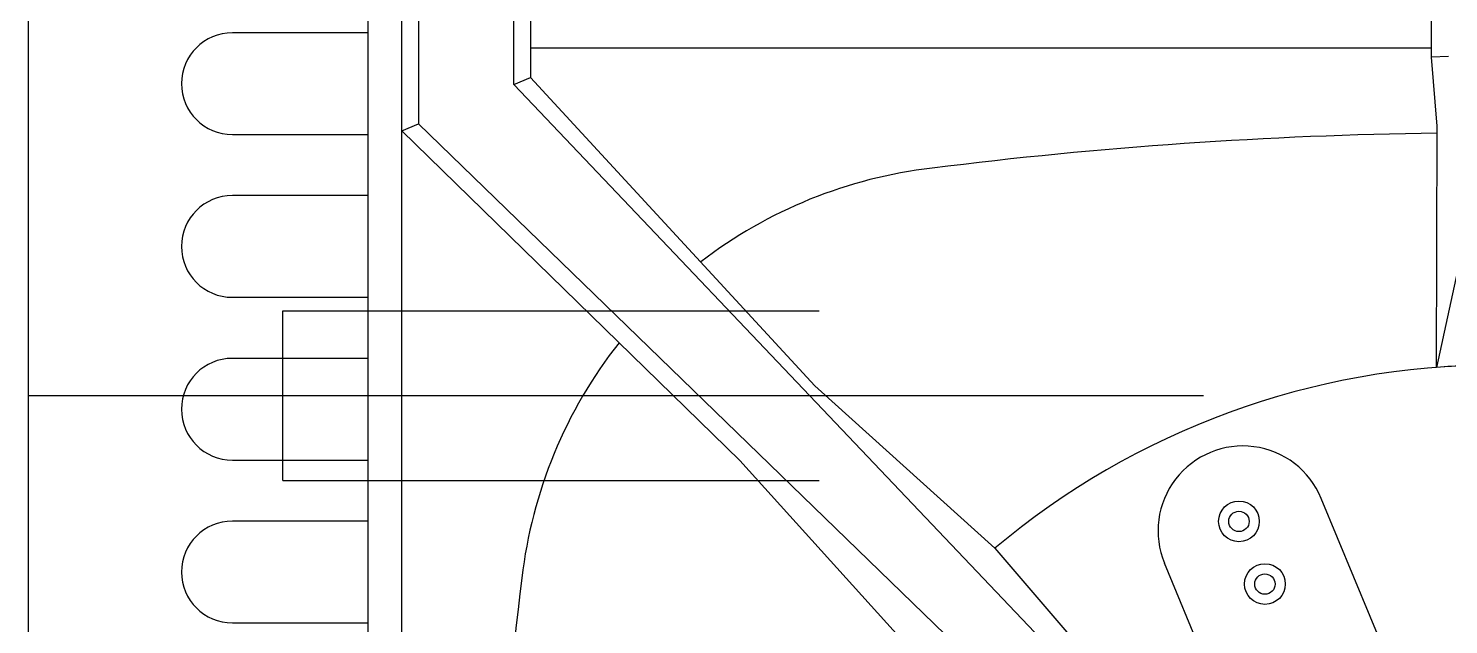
# Model space of a CAD drawing. Header units: metres. Extents: x 95 to 486, y 2972 to 3465.
# Drawn here: x 171.3786 to 171.5878, y 3424.1507 to 3424.2386 of the extents above; entities that cross this region are included whole.
import ezdxf

# ---------------------------------------------------------------- set-up
doc = ezdxf.new("R2010")
doc.units = ezdxf.units.M
for name, pattern in [('ACAD_ISO03W100', [30, 12, -18]), ('DASHDOT', [112.5, 56.25, -28.125, 0, -28.125]), ('HIDDEN', [0.375, 0.25, -0.125])]:
    doc.linetypes.add(name, pattern=pattern)
for name, color, linetype in [('0_MUROS', 7, 'Continuous'), ('E_INOXIGAS', 1, 'Continuous'), ('GAS', 8, 'Continuous'), ('INOXI', 1, 'Continuous'), ('XX', 2, 'Continuous')]:
    doc.layers.add(name, color=color, linetype=linetype)

# ---------------------------------------------------------------- blocks, each defined once
blk = doc.blocks.new('A$C607D168B')
at = {"color": 8}
for p, q in [((0.03424940281792832, -0.133533412003711), (0.08529491353349528, -0.1123896691670625)), ((0.04381648862705578, -0.1566304003164936), (0.09486199934262274, -0.135486657479845))]:
    blk.add_line(p, q, dxfattribs=at)
for centre, radius in [((0.09146427573682203, -0.1233641381748969), 0.003), ((0.09146427573682203, -0.1233641381748969), 0.003), ((0.09146427573682203, -0.1233641381748969), 0.003), ((0.09146427573682203, -0.1233641381748969), 0.003), ((0.09146427573682203, -0.1233641381748969), 0.003), ((0.09146427573682203, -0.1233641381748969), 0.003), ((0.09146427573682203, -0.1233641381748969), 0.003), ((0.09146427573682203, -0.1233641381748969), 0.003), ((0.09146427573682203, -0.1233641381748969), 0.003), ((0.09146427573682203, -0.1233641381748969), 0.003), ((0.09146427573682203, -0.1233641381748969), 0.003), ((0.09146427573682203, -0.1233641381748969), 0.003), ((0.09146427573682203, -0.1233641381748969), 0.003), ((0.09146427573682203, -0.1233641381748969), 0.003), ((0.09146427573682203, -0.1233641381748969), 0.003), ((0.09146427573682203, -0.1233641381748969), 0.003), ((0.09146427573682203, -0.1233641381748969), 0.0015), ((0.09146427573682203, -0.1233641381748969), 0.0015), ((0.09146427573682203, -0.1233641381748969), 0.0015), ((0.09146427573682203, -0.1233641381748969), 0.0015), ((0.09146427573682203, -0.1233641381748969), 0.0015), ((0.09146427573682203, -0.1233641381748969), 0.0015), ((0.09146427573682203, -0.1233641381748969), 0.0015), ((0.09146427573682203, -0.1233641381748969), 0.0015), ((0.09146427573682203, -0.1233641381748969), 0.0015), ((0.09146427573682203, -0.1233641381748969), 0.0015), ((0.09146427573682203, -0.1233641381748969), 0.0015), ((0.09146427573682203, -0.1233641381748969), 0.0015), ((0.09146427573682203, -0.1233641381748969), 0.0015), ((0.09146427573682203, -0.1233641381748969), 0.0015), ((0.09146427573682203, -0.1233641381748969), 0.0015), ((0.09146427573682203, -0.1233641381748969), 0.0015), ((0.08222548041170974, -0.127190972498548), 0.003), ((0.08222548041170974, -0.127190972498548), 0.003), ((0.08222548041170885, -0.1271909724985489), 0.003), ((0.08222548041170885, -0.1271909724985489), 0.003), ((0.08222548041170885, -0.1271909724985489), 0.003), ((0.08222548041170885, -0.1271909724985489), 0.003), ((0.08222548041170885, -0.1271909724985489), 0.003), ((0.08222548041170974, -0.127190972498548), 0.003), ((0.08222548041170974, -0.127190972498548), 0.003), ((0.08222548041170885, -0.1271909724985489), 0.003), ((0.08222548041170974, -0.127190972498548), 0.003), ((0.08222548041170974, -0.127190972498548), 0.003), ((0.08222548041170885, -0.1271909724985489), 0.003), ((0.08222548041170974, -0.127190972498548), 0.003), ((0.08222548041170974, -0.127190972498548), 0.003), ((0.08222548041170974, -0.127190972498548), 0.003), ((0.08222548041170974, -0.127190972498548), 0.0015), ((0.08222548041170974, -0.127190972498548), 0.0015), ((0.08222548041170885, -0.1271909724985489), 0.0015), ((0.08222548041170885, -0.1271909724985489), 0.0015), ((0.08222548041170885, -0.1271909724985489), 0.0015), ((0.08222548041170885, -0.1271909724985489), 0.0015), ((0.08222548041170885, -0.1271909724985489), 0.0015), ((0.08222548041170974, -0.127190972498548), 0.0015), ((0.08222548041170974, -0.127190972498548), 0.0015), ((0.08222548041170885, -0.1271909724985489), 0.0015), ((0.08222548041170974, -0.127190972498548), 0.0015), ((0.08222548041170974, -0.127190972498548), 0.0015), ((0.08222548041170885, -0.1271909724985489), 0.0015), ((0.08222548041170974, -0.127190972498548), 0.0015), ((0.08222548041170974, -0.127190972498548), 0.0015), ((0.08222548041170974, -0.127190972498548), 0.0015)]:
    blk.add_circle(centre, radius, dxfattribs=at)
blk.add_arc((0.090078456438059, -0.1239381633234533), 0.01250000000000006, 292.4999999999999, 112.5, dxfattribs=at)
at = {"layer": 'INOXI', "color": 8}
for p, q in [((0, 0), (0.1612499999999955, 0)), ((0.1490280567700211, 0), (0.1501005050633921, -0.002499999999940883)), ((0.1558994949366479, -0.01649999999995089), (0.1568972826512436, -0.01900000000000546)), ((0.1324999999999363, -0.1564300000000003), (0.1141643246812691, -0.1524888944725262))]:
    blk.add_line(p, q, dxfattribs=at)
at = {"layer": 'INOXI', "color": 8, "linetype": 'ACAD_ISO03W100'}
blk.add_line((0.1599999999999682, -0.1542499999999336), (0.159901064279552, -0.1517499999999927), dxfattribs=at)
at = {"layer": 'INOXI', "color": 8}
for points in [[(0.03412607917755395, -0.1331361680785221), (0.02811342788209004, -0.1271235167830582), (0.07390626775554665, -0.07379650615075661), (0.1004380503874245, -0.04983995541533659), (0.1490280567699074, 0), (0.1987499999999045, 0), (0.1987499999999045, -0.01900000000000546), (0.1568972826511299, -0.01900000000000546), (0.1114717286905034, -0.06088041445366343), (0.08749538290464898, -0.08739332819345691), (0.03412607917755395, -0.1331361680785221)], [(0.1612499999998818, -0.1517499999999927), (0.1612499999998818, -0.01900000000000546)], [(0.1141643246812691, -0.1524888944725262), (0.1497477708525139, -0.1525548792607196), (0.159901064279552, -0.1517499999999927), (0.1987499999999045, -0.1517499999999927), (0.1987499999999045, -0.1612499999999955)]]:
    blk.add_lwpolyline(points, dxfattribs=at)
at = {"layer": 'INOXI', "color": 9}
blk.add_lwpolyline([(0.1962499999999636, -0.00250000000005457), (0.1501005050632784, -0.00250000000005457), (0.02924854033176416, -0.1270517121998864), (0.03418906781462283, -0.1321463453431306), (0.1558994949365342, -0.01649999999995089), (0.1962499999999636, -0.01649999999995089), (0.1962499999999636, -0.00250000000005457), (0.1962499999999636, -0.00250000000005457)], dxfattribs=at)
at = {"layer": 'INOXI', "color": 8}
for centre, radius, start, end in [((-1.643932500883238e-05, -0.6782499999999345), 0.6657500000000001, 82.82705961275249, 89.24891361799513), ((0.07523740114163502, -0.08600781397865376), 0.06875, 51.74181479461522, 83.4227512858395), ((0.0752421860213417, -0.08601259885836043), 0.06875000000000002, 6.577248714154006, 37.60094994271729), ((-0.5170000000000528, -0.1612664393250043), 0.6657500000000001, 0.7499240688728589, 7.172940387247504), ((0, -0.1612499999999955), 0.1145, 0, 40.16840729463171), ((0, -0.1612499999999955), 0.114499999999998, 0, 4.388344858627786)]:
    blk.add_arc(centre, radius, start, end, dxfattribs=at)
blk = doc.blocks.new('A-800-2H')
at = {"color": 81}
for p, q in [((0, 0), (0.4000000000000909, 0)), ((0.4000000000000909, -0.04999999999972721), (9.059419880941277e-14, -0.04999999999972721))]:
    blk.add_line(p, q, dxfattribs=at)
at = {"color": 8}
for points in [[(0.2915000000000418, -0.04999999999972721), (0.2915000000000418, -0.03004999999984653, 0.9999999999999999), (0.2765000000001692, -0.03004999999984653), (0.2765000000001692, -0.04999999999972721)], [(0.3155000000001564, -0.04999999999972721), (0.3155000000001564, -0.03004999999984653, 0.9999999999999999), (0.3005000000000564, -0.03004999999984653), (0.3005000000000564, -0.04999999999972721)], [(0.3395000000000437, -0.04999999999972721), (0.3395000000000437, -0.03004999999984653, 0.9999999999999999), (0.324500000000171, -0.03004999999984653), (0.324500000000171, -0.04999999999972721)], [(0.3635000000001583, -0.04999999999972721), (0.3635000000001583, -0.03004999999984653, 0.9999999999999999), (0.3485000000000582, -0.03004999999984653), (0.3485000000000582, -0.04999999999972721)]]:
    blk.add_lwpolyline(points, format="xyb", dxfattribs=at)
at = {"layer": 'GAS', "color": 40, "linetype": 'DASHDOT'}
blk.add_line((0.3100000000000911, 0), (0.3100000000000911, -0.1731444520301011), dxfattribs=at)
at = {"layer": 'GAS', "color": 9, "linetype": 'HIDDEN'}
for p, q in [((0.2975000000000456, -0.03749999999990911), (0.2975000000000474, -0.1164917800992953)), ((0.2975000000000456, -0.03749999999990911), (0.3225000000001366, -0.03749999999990911)), ((0.3225000000001366, -0.03749999999990911), (0.3225000000001366, -0.1164917800992953))]:
    blk.add_line(p, q, dxfattribs=at)
at = {"layer": 'XX', "color": 81, "ltscale": 0.5}
blk.add_blockref('A$C607D168B', (0.1999995432381012, -0.05499999999956184), dxfattribs=at)

msp = doc.modelspace()

# ---------------------------------------------------------------- linework, layer by layer
at = {"layer": '0_MUROS'}
msp.add_line((171.3785949311502, 3409.574458110224), (171.3785949311502, 3429.764458110225), dxfattribs=at)

# ---------------------------------------------------------------- block references
at = {"layer": 'E_INOXIGAS', "rotation": 90}
msp.add_blockref('A-800-2H', (171.3785949311502, 3423.874458110225), dxfattribs=at)

doc.saveas('drawing.dxf')
